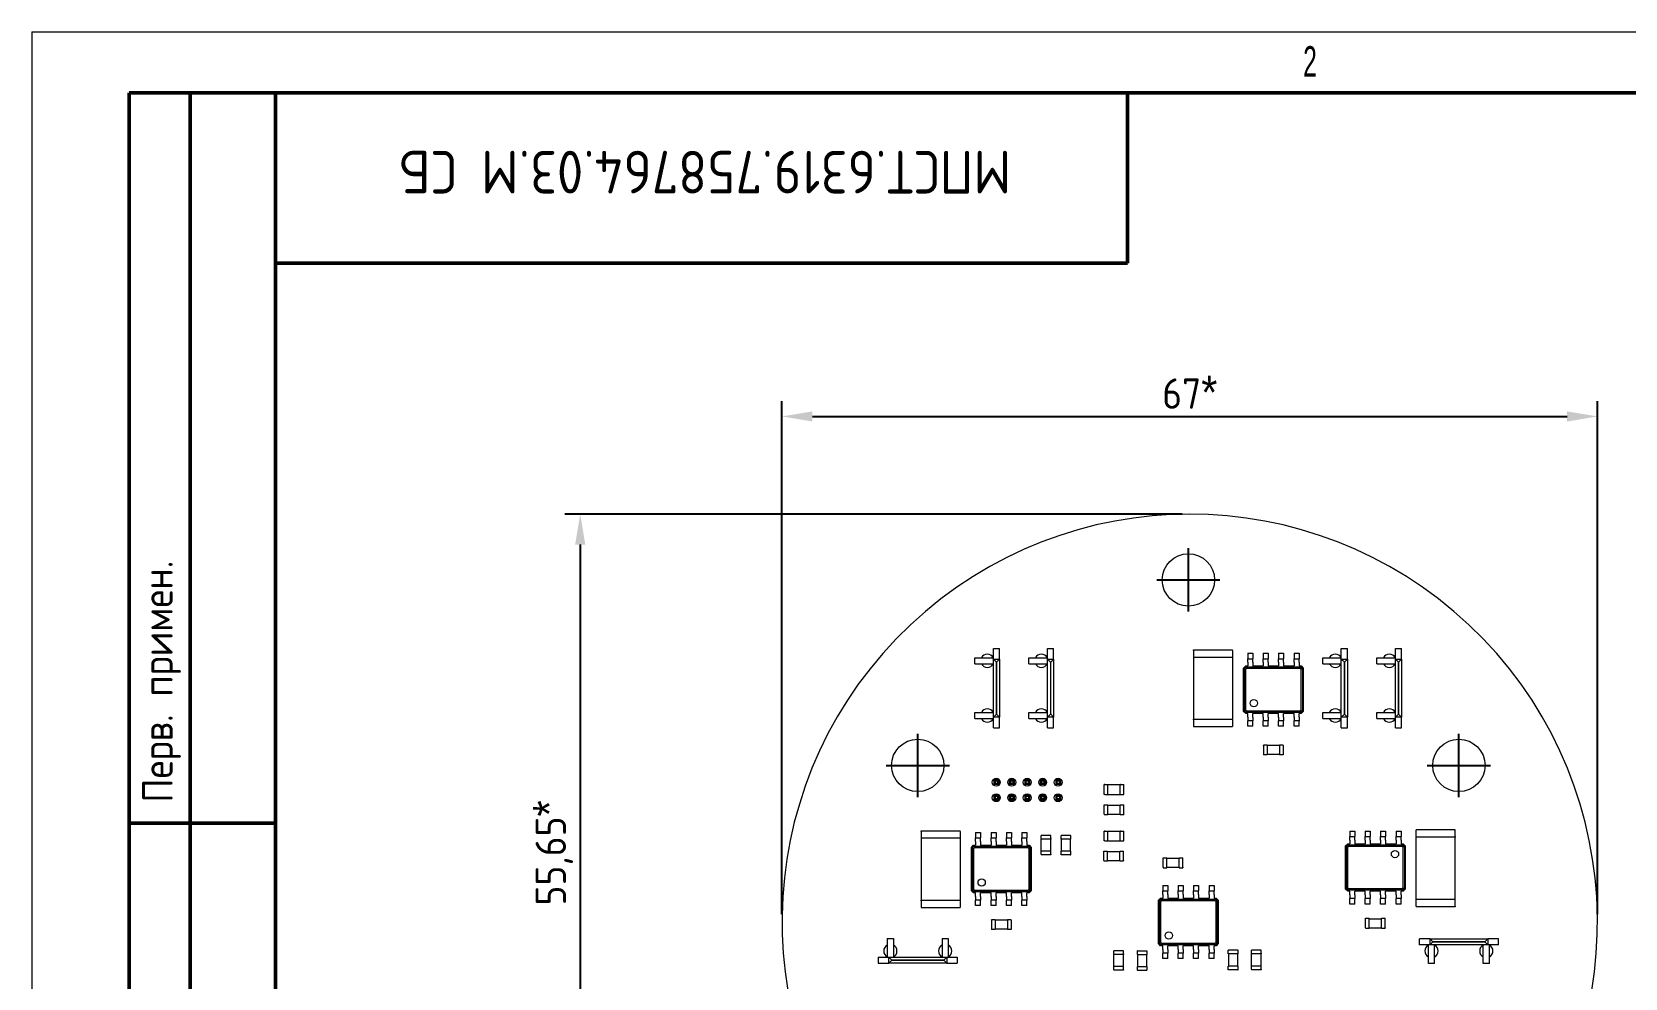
# Model space of a CAD drawing. Header units: millimetres. Extents: x 0 to 420, y 0 to 297.
# Drawn here: x 0 to 130.9, y 219.3 to 297 of the extents above; entities that cross this region are included whole.
import ezdxf

# ---------------------------------------------------------------- set-up
doc = ezdxf.new("R2010")
doc.units = ezdxf.units.MM
doc.header["$PDSIZE"] = -1
doc.layers.add('ОСНОВНОЙ', color=7, linetype='Continuous', lineweight=25)
doc.styles.add('SLDTEXTSTYLE2', font='TXT', dxfattribs={"width": 0.605})
doc.styles.add('СПДС', font='isocpeur.ttf', dxfattribs={"width": 0.9})
doc.dimstyles.new('Аннотативный', dxfattribs={"dimscale": 0, "dimtxt": 2.5, "dimasz": 2.5, "dimexe": 1.25, "dimexo": 0.625, "dimtad": 1, "dimtxsty": 'Standard', "dimcen": 2.5, "dimadec": 0, "dimazin": 0, "dimtfac": 1, "dimtmove": 0, "dimatfit": 3, "dimfxl": 1, "dimarcsym": 0})

# ---------------------------------------------------------------- blocks, each defined once
blk = doc.blocks.new('*D40')
at = {"color": 0, "lineweight": -2, "transparency": 16777216}
for p, q in [((94.48, 257.38), (43.79, 257.38)), ((45.04, 254.88), (45.04, 204.23)), ((94.48, 201.73), (43.79, 201.73))]:
    blk.add_line(p, q, dxfattribs=at)
at = {"color": 0, "transparency": 16777216}
for points in [[(44.62, 254.88), (45.46, 254.88), (45.04, 257.38)], [(44.62, 204.23), (45.46, 204.23), (45.04, 201.73)]]:
    blk.add_solid(points, dxfattribs=at)
at = {"layer": 'Defpoints', "color": 0, "transparency": 16777216}
for p in [(95.1, 257.38), (45.04, 201.73), (95.1, 201.73)]:
    blk.add_point(p, dxfattribs=at)
at = {"color": 0, "transparency": 16777216, "insert": (42.81, 229.55), "char_height": 2.5, "attachment_point": 5, "rotation": 90, "style": 'СПДС'}
blk.add_mtext('55,65{\\fArial|b0|i0|c204|p34;\\H1.08333x;*}', dxfattribs=at)
blk = doc.blocks.new('*D39')
at = {"color": 0, "lineweight": -2, "transparency": 16777216}
for p, q in [((61.61, 224.51), (61.61, 266.66)), ((128.6, 224.51), (128.6, 266.66)), ((64.11, 265.41), (126.1, 265.41))]:
    blk.add_line(p, q, dxfattribs=at)
at = {"color": 0, "transparency": 16777216}
for points in [[(64.11, 265.82), (64.11, 264.99), (61.61, 265.41)], [(126.1, 265.82), (126.1, 264.99), (128.6, 265.41)]]:
    blk.add_solid(points, dxfattribs=at)
at = {"layer": 'Defpoints', "color": 0, "transparency": 16777216}
for p in [(128.6, 265.41), (61.61, 223.88), (128.6, 223.88)]:
    blk.add_point(p, dxfattribs=at)
at = {"color": 0, "transparency": 16777216, "insert": (95.11, 267.39), "char_height": 2.5, "attachment_point": 5, "style": 'СПДС'}
blk.add_mtext('67{\\fArial|b0|i0|c204|p34;\\H1.08333x;*}', dxfattribs=at)
blk = doc.blocks.new('A$C7b8a1dfd')
at = {"color": 0, "linetype": 'Continuous', "lineweight": 0}
for p, q in [((131.83, -49.87), (131.83, -49.37)), ((131.83, -49.37), (133.36, -49.37)), ((133.36, -49.5), (133.36, -48.62)), ((133.36, -48.62), (133.86, -48.62)), ((133.36, -54.25), (133.36, -49.5)), ((133.36, -49.5), (133.86, -49.5)), ((133.6, -49.74), (133.36, -49.5)), ((133.86, -49.5), (133.61, -49.74)), ((133.86, -49.5), (133.86, -48.62)), ((133.86, -49.5), (133.86, -54.25)), ((136.27, -49.87), (136.27, -49.37)), ((136.27, -49.37), (137.8, -49.37)), ((137.8, -49.5), (137.8, -48.62)), ((137.8, -48.62), (138.3, -48.62)), ((137.8, -54.25), (137.8, -49.5)), ((137.8, -49.5), (138.3, -49.5)), ((138.05, -49.74), (137.8, -49.5)), ((138.3, -49.5), (138.06, -49.74)), ((138.3, -49.5), (138.3, -48.62)), ((138.3, -49.5), (138.3, -54.25)), ((149.78, -48.72), (152.98, -48.72)), ((149.78, -48.78), (149.78, -48.72)), ((149.78, -48.78), (149.78, -49.26)), ((149.78, -49.26), (149.78, -49.32)), ((149.78, -49.32), (149.78, -54.42)), ((149.78, -49.32), (152.98, -49.32)), ((152.98, -48.78), (152.98, -48.72)), ((152.98, -48.78), (152.98, -49.26)), ((152.98, -49.26), (152.98, -49.32)), ((152.98, -49.32), (152.98, -54.42)), ((154.24, -49), (154.24, -49.35)), ((154.24, -49), (154.65, -49)), ((154.24, -49.35), (154.24, -49.45)), ((154.24, -49.75), (154.24, -49.45)), ((154.24, -49.45), (154.65, -49.45)), ((154.65, -49), (154.65, -49.35)), ((154.65, -49.35), (154.65, -49.45)), ((154.65, -49.75), (154.65, -49.45)), ((155.51, -49), (155.51, -49.35)), ((155.51, -49), (155.92, -49)), ((155.51, -49.35), (155.51, -49.45)), ((155.51, -49.75), (155.51, -49.45)), ((155.51, -49.45), (155.92, -49.45)), ((155.92, -49), (155.92, -49.35)), ((155.92, -49.35), (155.92, -49.45)), ((155.92, -49.75), (155.92, -49.45)), ((156.78, -49), (156.78, -49.35)), ((156.78, -49), (157.19, -49)), ((156.78, -49.35), (156.78, -49.45)), ((156.78, -49.75), (156.78, -49.45)), ((156.78, -49.45), (157.19, -49.45)), ((157.19, -49), (157.19, -49.35)), ((157.19, -49.35), (157.19, -49.45)), ((157.19, -49.75), (157.19, -49.45)), ((158.05, -49), (158.05, -49.35)), ((158.05, -49), (158.46, -49)), ((158.05, -49.35), (158.05, -49.45)), ((158.05, -49.75), (158.05, -49.45)), ((158.05, -49.45), (158.46, -49.45)), ((158.46, -49), (158.46, -49.35)), ((158.46, -49.35), (158.46, -49.45)), ((158.46, -49.75), (158.46, -49.45)), ((160.4, -49.87), (160.4, -49.37)), ((160.4, -49.37), (161.93, -49.37)), ((161.93, -49.5), (161.93, -48.62)), ((161.93, -48.62), (162.43, -48.62)), ((161.93, -54.25), (161.93, -49.5)), ((161.93, -49.5), (162.43, -49.5)), ((162.18, -49.74), (161.93, -49.5)), ((162.43, -49.5), (162.19, -49.74)), ((162.43, -49.5), (162.43, -48.62)), ((162.43, -49.5), (162.43, -54.25)), ((164.85, -49.87), (164.85, -49.37)), ((164.85, -49.37), (166.38, -49.37)), ((166.38, -49.5), (166.38, -48.62)), ((166.38, -48.62), (166.88, -48.62)), ((166.38, -54.25), (166.38, -49.5)), ((166.38, -49.5), (166.88, -49.5)), ((166.62, -49.74), (166.38, -49.5)), ((166.88, -49.5), (166.63, -49.74)), ((166.88, -49.5), (166.88, -48.62)), ((166.88, -49.5), (166.88, -54.25)), ((131.83, -49.87), (133.36, -49.87)), ((133.6, -49.74), (133.6, -54)), ((133.61, -49.74), (133.6, -49.74)), ((133.61, -54), (133.61, -49.74)), ((136.27, -49.87), (137.8, -49.87)), ((138.05, -49.74), (138.05, -54)), ((138.06, -49.74), (138.05, -49.74)), ((138.06, -54), (138.06, -49.74)), ((153.9, -50.23), (154.08, -50.05)), ((153.9, -53.78), (153.9, -50.23)), ((153.98, -50.26), (154.11, -50.13)), ((153.98, -50.26), (154.09, -50.32)), ((153.98, -53.74), (153.98, -50.26)), ((154.08, -50.05), (154.24, -50.05)), ((154.09, -50.32), (154.17, -50.24)), ((154.09, -53.68), (154.09, -50.32)), ((154.11, -50.13), (154.24, -50.13)), ((154.11, -50.13), (154.17, -50.24)), ((154.17, -50.24), (158.53, -50.24)), ((154.24, -49.75), (154.24, -50.05)), ((154.24, -50.13), (154.65, -50.13)), ((154.65, -49.75), (154.65, -50.05)), ((154.65, -50.05), (155.51, -50.05)), ((154.65, -50.13), (155.51, -50.13)), ((155.51, -49.75), (155.51, -50.05)), ((155.51, -50.13), (155.92, -50.13)), ((155.92, -49.75), (155.92, -50.05)), ((155.92, -50.05), (156.78, -50.05)), ((155.92, -50.13), (156.78, -50.13)), ((156.78, -49.75), (156.78, -50.05)), ((156.78, -50.13), (157.19, -50.13)), ((157.19, -49.75), (157.19, -50.05)), ((157.19, -50.05), (158.05, -50.05)), ((157.19, -50.13), (158.05, -50.13)), ((158.05, -49.75), (158.05, -50.05)), ((158.05, -50.13), (158.46, -50.13)), ((158.46, -49.75), (158.46, -50.05)), ((158.46, -50.05), (158.63, -50.05)), ((158.46, -50.13), (158.59, -50.13)), ((158.59, -50.13), (158.53, -50.24)), ((158.53, -50.24), (158.61, -50.32)), ((158.59, -50.13), (158.73, -50.26)), ((158.73, -50.26), (158.61, -50.32)), ((158.61, -50.32), (158.61, -53.68)), ((158.63, -50.05), (158.8, -50.23)), ((158.73, -50.26), (158.73, -53.74)), ((158.8, -50.23), (158.8, -53.78)), ((160.4, -49.87), (161.93, -49.87)), ((162.18, -49.74), (162.18, -54)), ((162.19, -49.74), (162.18, -49.74)), ((162.19, -54), (162.19, -49.74)), ((164.85, -49.87), (166.38, -49.87)), ((166.62, -49.74), (166.62, -54)), ((166.63, -49.74), (166.62, -49.74)), ((166.63, -54), (166.63, -49.74)), ((131.83, -54.37), (131.83, -53.87)), ((131.83, -53.87), (133.36, -53.87)), ((131.83, -54.37), (133.36, -54.37)), ((133.6, -54), (133.36, -54.25)), ((133.36, -55.12), (133.36, -54.25)), ((133.86, -54.25), (133.36, -54.25)), ((133.6, -54), (133.61, -54)), ((133.86, -54.25), (133.61, -54)), ((133.86, -55.12), (133.86, -54.25)), ((136.27, -54.37), (136.27, -53.87)), ((136.27, -53.87), (137.8, -53.87)), ((136.27, -54.37), (137.8, -54.37)), ((138.05, -54), (137.8, -54.25)), ((137.8, -55.12), (137.8, -54.25)), ((138.3, -54.25), (137.8, -54.25)), ((138.05, -54), (138.06, -54)), ((138.3, -54.25), (138.06, -54)), ((138.3, -55.12), (138.3, -54.25)), ((149.78, -54.48), (149.78, -54.42)), ((149.78, -54.42), (152.98, -54.42)), ((149.78, -54.48), (149.78, -54.96)), ((149.78, -54.96), (149.78, -55.02)), ((152.98, -54.48), (152.98, -54.42)), ((152.98, -54.48), (152.98, -54.96)), ((152.98, -54.96), (152.98, -55.02)), ((154.08, -53.95), (153.9, -53.78)), ((153.98, -53.74), (154.09, -53.68)), ((154.11, -53.88), (153.98, -53.74)), ((154.24, -53.95), (154.08, -53.95)), ((154.17, -53.76), (154.09, -53.68)), ((154.11, -53.88), (154.17, -53.76)), ((154.24, -53.88), (154.11, -53.88)), ((158.53, -53.76), (154.17, -53.76)), ((154.65, -53.88), (154.24, -53.88)), ((154.24, -54.25), (154.24, -53.95)), ((154.24, -54.25), (154.24, -54.55)), ((154.24, -54.65), (154.24, -54.55)), ((154.65, -54.55), (154.24, -54.55)), ((154.24, -55), (154.24, -54.65)), ((155.51, -53.88), (154.65, -53.88)), ((155.51, -53.95), (154.65, -53.95)), ((154.65, -54.25), (154.65, -53.95)), ((154.65, -54.25), (154.65, -54.55)), ((154.65, -54.65), (154.65, -54.55)), ((154.65, -55), (154.65, -54.65)), ((155.92, -53.88), (155.51, -53.88)), ((155.51, -54.25), (155.51, -53.95)), ((155.51, -54.25), (155.51, -54.55)), ((155.51, -54.65), (155.51, -54.55)), ((155.92, -54.55), (155.51, -54.55)), ((155.51, -55), (155.51, -54.65)), ((156.78, -53.88), (155.92, -53.88)), ((156.78, -53.95), (155.92, -53.95)), ((155.92, -54.25), (155.92, -53.95)), ((155.92, -54.25), (155.92, -54.55)), ((155.92, -54.65), (155.92, -54.55)), ((155.92, -55), (155.92, -54.65)), ((157.19, -53.88), (156.78, -53.88)), ((156.78, -54.25), (156.78, -53.95)), ((156.78, -54.25), (156.78, -54.55)), ((156.78, -54.65), (156.78, -54.55)), ((157.19, -54.55), (156.78, -54.55)), ((156.78, -55), (156.78, -54.65)), ((158.05, -53.88), (157.19, -53.88)), ((158.05, -53.95), (157.19, -53.95)), ((157.19, -54.25), (157.19, -53.95)), ((157.19, -54.25), (157.19, -54.55)), ((157.19, -54.65), (157.19, -54.55)), ((157.19, -55), (157.19, -54.65)), ((158.46, -53.88), (158.05, -53.88)), ((158.05, -54.25), (158.05, -53.95)), ((158.05, -54.25), (158.05, -54.55)), ((158.05, -54.65), (158.05, -54.55)), ((158.46, -54.55), (158.05, -54.55)), ((158.05, -55), (158.05, -54.65)), ((158.59, -53.88), (158.46, -53.88)), ((158.63, -53.95), (158.46, -53.95)), ((158.46, -54.25), (158.46, -53.95)), ((158.46, -54.25), (158.46, -54.55)), ((158.46, -54.65), (158.46, -54.55)), ((158.46, -55), (158.46, -54.65)), ((158.61, -53.68), (158.53, -53.76)), ((158.59, -53.88), (158.53, -53.76)), ((158.73, -53.74), (158.59, -53.88)), ((158.73, -53.74), (158.61, -53.68)), ((158.8, -53.78), (158.63, -53.95)), ((160.4, -54.37), (160.4, -53.87)), ((160.4, -53.87), (161.93, -53.87)), ((160.4, -54.37), (161.93, -54.37)), ((162.18, -54), (161.93, -54.25)), ((161.93, -55.12), (161.93, -54.25)), ((162.43, -54.25), (161.93, -54.25)), ((162.18, -54), (162.19, -54)), ((162.43, -54.25), (162.19, -54)), ((162.43, -55.12), (162.43, -54.25)), ((164.85, -54.37), (164.85, -53.87)), ((164.85, -53.87), (166.38, -53.87)), ((164.85, -54.37), (166.38, -54.37)), ((166.62, -54), (166.38, -54.25)), ((166.38, -55.12), (166.38, -54.25)), ((166.88, -54.25), (166.38, -54.25)), ((166.62, -54), (166.63, -54)), ((166.88, -54.25), (166.63, -54)), ((166.88, -55.12), (166.88, -54.25)), ((133.36, -55.12), (133.86, -55.12)), ((137.8, -55.12), (138.3, -55.12)), ((149.78, -55.02), (152.98, -55.02)), ((154.65, -55), (154.24, -55)), ((155.92, -55), (155.51, -55)), ((157.19, -55), (156.78, -55)), ((158.46, -55), (158.05, -55)), ((161.93, -55.12), (162.43, -55.12)), ((166.38, -55.12), (166.88, -55.12)), ((155.85, -56.55), (155.55, -56.55)), ((155.55, -56.58), (155.55, -56.55)), ((155.55, -56.58), (155.55, -57.32)), ((155.55, -57.32), (155.55, -57.35)), ((155.85, -57.35), (155.55, -57.35)), ((155.85, -56.58), (155.85, -56.55)), ((156.85, -56.58), (155.85, -56.58)), ((155.85, -56.58), (155.85, -57.32)), ((156.85, -57.32), (155.85, -57.32)), ((155.85, -57.32), (155.85, -57.35)), ((157.15, -56.55), (156.85, -56.55)), ((156.85, -56.58), (156.85, -56.55)), ((156.85, -56.58), (156.85, -57.32)), ((156.85, -57.32), (156.85, -57.35)), ((157.15, -57.35), (156.85, -57.35)), ((157.15, -56.58), (157.15, -56.55)), ((157.15, -56.58), (157.15, -57.32)), ((157.15, -57.32), (157.15, -57.35)), ((133.39, -59.4), (133.39, -59.8)), ((133.79, -59.4), (133.39, -59.4)), ((133.39, -59.4), (133.49, -59.5)), ((133.39, -59.8), (133.49, -59.7)), ((133.79, -59.8), (133.39, -59.8)), ((133.49, -59.5), (133.49, -59.7)), ((133.69, -59.5), (133.49, -59.5)), ((133.69, -59.7), (133.49, -59.7)), ((133.79, -59.4), (133.69, -59.5)), ((133.69, -59.5), (133.69, -59.7)), ((133.79, -59.8), (133.69, -59.7)), ((133.79, -59.4), (133.79, -59.8)), ((134.66, -59.4), (134.66, -59.8)), ((135.06, -59.4), (134.66, -59.4)), ((134.66, -59.4), (134.76, -59.5)), ((134.66, -59.8), (134.76, -59.7)), ((135.06, -59.8), (134.66, -59.8)), ((134.76, -59.5), (134.76, -59.7)), ((134.96, -59.5), (134.76, -59.5)), ((134.96, -59.7), (134.76, -59.7)), ((135.06, -59.4), (134.96, -59.5)), ((134.96, -59.5), (134.96, -59.7)), ((135.06, -59.8), (134.96, -59.7)), ((135.06, -59.4), (135.06, -59.8)), ((135.93, -59.4), (135.93, -59.8)), ((136.33, -59.4), (135.93, -59.4)), ((135.93, -59.4), (136.03, -59.5)), ((135.93, -59.8), (136.03, -59.7)), ((136.33, -59.8), (135.93, -59.8)), ((136.03, -59.5), (136.03, -59.7)), ((136.23, -59.5), (136.03, -59.5)), ((136.23, -59.7), (136.03, -59.7)), ((136.33, -59.4), (136.23, -59.5)), ((136.23, -59.5), (136.23, -59.7)), ((136.33, -59.8), (136.23, -59.7)), ((136.33, -59.4), (136.33, -59.8)), ((137.2, -59.4), (137.2, -59.8)), ((137.6, -59.4), (137.2, -59.4)), ((137.2, -59.4), (137.3, -59.5)), ((137.2, -59.8), (137.3, -59.7)), ((137.6, -59.8), (137.2, -59.8)), ((137.3, -59.5), (137.3, -59.7)), ((137.5, -59.5), (137.3, -59.5)), ((137.5, -59.7), (137.3, -59.7)), ((137.6, -59.4), (137.5, -59.5)), ((137.5, -59.5), (137.5, -59.7)), ((137.6, -59.8), (137.5, -59.7)), ((137.6, -59.4), (137.6, -59.8)), ((138.47, -59.4), (138.47, -59.8)), ((138.87, -59.4), (138.47, -59.4)), ((138.47, -59.4), (138.57, -59.5)), ((138.47, -59.8), (138.57, -59.7)), ((138.87, -59.8), (138.47, -59.8)), ((138.57, -59.5), (138.57, -59.7)), ((138.77, -59.5), (138.57, -59.5)), ((138.77, -59.7), (138.57, -59.7)), ((138.87, -59.4), (138.77, -59.5)), ((138.77, -59.5), (138.77, -59.7)), ((138.87, -59.8), (138.77, -59.7)), ((138.87, -59.4), (138.87, -59.8)), ((142.46, -60.6), (142.46, -59.8)), ((142.5, -59.8), (142.46, -59.8)), ((142.5, -59.8), (142.71, -59.8)), ((142.71, -59.8), (142.76, -59.8)), ((142.76, -60.6), (142.76, -59.8)), ((142.76, -59.8), (143.76, -59.8)), ((143.8, -59.8), (143.76, -59.8)), ((143.76, -60.6), (143.76, -59.8)), ((143.8, -59.8), (144.01, -59.8)), ((144.01, -59.8), (144.06, -59.8)), ((144.06, -60.6), (144.06, -59.8)), ((133.39, -60.67), (133.39, -61.07)), ((133.79, -60.67), (133.39, -60.67)), ((133.39, -60.67), (133.49, -60.77)), ((133.39, -61.07), (133.49, -60.97)), ((133.79, -61.07), (133.39, -61.07)), ((133.49, -60.77), (133.49, -60.97)), ((133.69, -60.77), (133.49, -60.77)), ((133.69, -60.97), (133.49, -60.97)), ((133.79, -60.67), (133.69, -60.77)), ((133.69, -60.77), (133.69, -60.97)), ((133.79, -61.07), (133.69, -60.97)), ((133.79, -60.67), (133.79, -61.07)), ((134.66, -60.67), (134.66, -61.07)), ((135.06, -60.67), (134.66, -60.67)), ((134.66, -60.67), (134.76, -60.77)), ((134.66, -61.07), (134.76, -60.97)), ((135.06, -61.07), (134.66, -61.07)), ((134.76, -60.77), (134.76, -60.97)), ((134.96, -60.77), (134.76, -60.77)), ((134.96, -60.97), (134.76, -60.97)), ((135.06, -60.67), (134.96, -60.77)), ((134.96, -60.77), (134.96, -60.97)), ((135.06, -61.07), (134.96, -60.97)), ((135.06, -60.67), (135.06, -61.07)), ((135.93, -60.67), (135.93, -61.07)), ((136.33, -60.67), (135.93, -60.67)), ((135.93, -60.67), (136.03, -60.77)), ((135.93, -61.07), (136.03, -60.97)), ((136.33, -61.07), (135.93, -61.07)), ((136.03, -60.77), (136.03, -60.97)), ((136.23, -60.77), (136.03, -60.77)), ((136.23, -60.97), (136.03, -60.97)), ((136.33, -60.67), (136.23, -60.77)), ((136.23, -60.77), (136.23, -60.97)), ((136.33, -61.07), (136.23, -60.97)), ((136.33, -60.67), (136.33, -61.07)), ((137.2, -60.67), (137.2, -61.07)), ((137.6, -60.67), (137.2, -60.67)), ((137.2, -60.67), (137.3, -60.77)), ((137.2, -61.07), (137.3, -60.97)), ((137.6, -61.07), (137.2, -61.07)), ((137.3, -60.77), (137.3, -60.97)), ((137.5, -60.77), (137.3, -60.77)), ((137.5, -60.97), (137.3, -60.97)), ((137.6, -60.67), (137.5, -60.77)), ((137.5, -60.77), (137.5, -60.97)), ((137.6, -61.07), (137.5, -60.97)), ((137.6, -60.67), (137.6, -61.07)), ((138.47, -60.67), (138.47, -61.07)), ((138.87, -60.67), (138.47, -60.67)), ((138.47, -60.67), (138.57, -60.77)), ((138.47, -61.07), (138.57, -60.97)), ((138.87, -61.07), (138.47, -61.07)), ((138.57, -60.77), (138.57, -60.97)), ((138.77, -60.77), (138.57, -60.77)), ((138.77, -60.97), (138.57, -60.97)), ((138.87, -60.67), (138.77, -60.77)), ((138.77, -60.77), (138.77, -60.97)), ((138.87, -61.07), (138.77, -60.97)), ((138.87, -60.67), (138.87, -61.07)), ((142.5, -60.6), (142.46, -60.6)), ((142.46, -61.48), (142.46, -61.45)), ((142.46, -61.45), (142.76, -61.45)), ((142.46, -62.22), (142.46, -61.48)), ((142.5, -60.6), (142.71, -60.6)), ((142.71, -60.6), (142.76, -60.6)), ((142.76, -60.6), (143.76, -60.6)), ((142.76, -61.48), (142.76, -61.45)), ((142.76, -62.22), (142.76, -61.48)), ((142.76, -61.48), (143.76, -61.48)), ((143.8, -60.6), (143.76, -60.6)), ((143.76, -61.48), (143.76, -61.45)), ((143.76, -61.45), (144.06, -61.45)), ((143.76, -62.22), (143.76, -61.48)), ((143.8, -60.6), (144.01, -60.6)), ((144.01, -60.6), (144.06, -60.6)), ((144.06, -61.48), (144.06, -61.45)), ((144.06, -62.22), (144.06, -61.48)), ((142.46, -62.22), (142.46, -62.25)), ((142.46, -62.25), (142.76, -62.25)), ((142.76, -62.22), (142.76, -62.25)), ((142.76, -62.22), (143.76, -62.22)), ((143.76, -62.22), (143.76, -62.25)), ((143.76, -62.25), (144.06, -62.25)), ((144.06, -62.22), (144.06, -62.25)), ((127.43, -63.58), (130.63, -63.58)), ((127.43, -63.64), (127.43, -63.58)), ((127.43, -63.64), (127.43, -64.12)), ((127.43, -64.12), (127.43, -64.18)), ((130.63, -63.64), (130.63, -63.58)), ((130.63, -63.64), (130.63, -64.12)), ((130.63, -64.12), (130.63, -64.18)), ((131.89, -63.73), (131.89, -64.08)), ((131.89, -63.73), (132.3, -63.73)), ((131.89, -64.08), (131.89, -64.18)), ((132.3, -63.73), (132.3, -64.08)), ((132.3, -64.08), (132.3, -64.18)), ((133.16, -63.73), (133.16, -64.08)), ((133.16, -63.73), (133.57, -63.73)), ((133.16, -64.08), (133.16, -64.18)), ((133.57, -63.73), (133.57, -64.08)), ((133.57, -64.08), (133.57, -64.18)), ((134.43, -63.73), (134.43, -64.08)), ((134.43, -63.73), (134.84, -63.73)), ((134.43, -64.08), (134.43, -64.18)), ((134.84, -63.73), (134.84, -64.08)), ((134.84, -64.08), (134.84, -64.18)), ((135.7, -63.73), (135.7, -64.08)), ((135.7, -63.73), (136.11, -63.73)), ((135.7, -64.08), (135.7, -64.18)), ((136.11, -63.73), (136.11, -64.08)), ((136.11, -64.08), (136.11, -64.18)), ((137.27, -64.02), (137.27, -63.97)), ((138.07, -63.97), (137.27, -63.97)), ((137.27, -64.22), (137.27, -64.02)), ((138.07, -64.02), (138.07, -63.97)), ((138.07, -64.22), (138.07, -64.02)), ((138.95, -63.97), (138.92, -63.97)), ((138.92, -64.27), (138.92, -63.97)), ((139.69, -63.97), (138.95, -63.97)), ((139.69, -63.97), (139.72, -63.97)), ((139.72, -64.27), (139.72, -63.97)), ((142.46, -64.41), (142.46, -63.61)), ((142.5, -63.61), (142.46, -63.61)), ((142.5, -63.61), (142.71, -63.61)), ((142.71, -63.61), (142.76, -63.61)), ((142.76, -64.41), (142.76, -63.61)), ((142.76, -63.61), (143.76, -63.61)), ((143.8, -63.61), (143.76, -63.61)), ((143.76, -64.41), (143.76, -63.61)), ((143.8, -63.61), (144.01, -63.61)), ((144.01, -63.61), (144.06, -63.61)), ((144.06, -64.41), (144.06, -63.61)), ((162.62, -63.61), (162.62, -63.96)), ((162.62, -63.61), (163.03, -63.61)), ((162.62, -63.96), (162.62, -64.06)), ((162.62, -64.36), (162.62, -64.06)), ((162.62, -64.06), (163.03, -64.06)), ((163.03, -63.61), (163.03, -63.96)), ((163.03, -63.96), (163.03, -64.06)), ((163.03, -64.36), (163.03, -64.06)), ((163.89, -63.61), (163.89, -63.96)), ((163.89, -63.61), (164.3, -63.61)), ((163.89, -63.96), (163.89, -64.06)), ((163.89, -64.36), (163.89, -64.06)), ((163.89, -64.06), (164.3, -64.06)), ((164.3, -63.61), (164.3, -63.96)), ((164.3, -63.96), (164.3, -64.06)), ((164.3, -64.36), (164.3, -64.06)), ((165.16, -63.61), (165.16, -63.96)), ((165.16, -63.61), (165.57, -63.61)), ((165.16, -63.96), (165.16, -64.06)), ((165.16, -64.36), (165.16, -64.06)), ((165.16, -64.06), (165.57, -64.06)), ((165.57, -63.61), (165.57, -63.96)), ((165.57, -63.96), (165.57, -64.06)), ((165.57, -64.36), (165.57, -64.06)), ((166.43, -63.61), (166.43, -63.96)), ((166.43, -63.61), (166.84, -63.61)), ((166.43, -63.96), (166.43, -64.06)), ((166.43, -64.36), (166.43, -64.06)), ((166.43, -64.06), (166.84, -64.06)), ((166.84, -63.61), (166.84, -63.96)), ((166.84, -63.96), (166.84, -64.06)), ((166.84, -64.36), (166.84, -64.06)), ((168.07, -63.59), (168.07, -63.52)), ((171.27, -63.52), (168.07, -63.52)), ((168.07, -64.06), (168.07, -63.59)), ((168.07, -64.06), (168.07, -64.12)), ((168.07, -69.22), (168.07, -64.12)), ((171.27, -64.12), (168.07, -64.12)), ((171.27, -63.59), (171.27, -63.52)), ((171.27, -64.06), (171.27, -63.59)), ((171.27, -64.06), (171.27, -64.12)), ((171.27, -69.22), (171.27, -64.12)), ((127.43, -64.18), (127.43, -69.28)), ((127.43, -64.18), (130.63, -64.18)), ((130.63, -64.18), (130.63, -69.28)), ((131.55, -64.96), (131.73, -64.78)), ((131.55, -68.51), (131.55, -64.96)), ((131.63, -64.99), (131.76, -64.86)), ((131.63, -64.99), (131.74, -65.05)), ((131.63, -68.47), (131.63, -64.99)), ((131.73, -64.78), (131.89, -64.78)), ((131.74, -65.05), (131.82, -64.97)), ((131.74, -68.41), (131.74, -65.05)), ((131.76, -64.86), (131.89, -64.86)), ((131.76, -64.86), (131.82, -64.97)), ((131.82, -64.97), (136.18, -64.97)), ((131.89, -64.48), (131.89, -64.18)), ((131.89, -64.18), (132.3, -64.18)), ((131.89, -64.48), (131.89, -64.78)), ((131.89, -64.86), (132.3, -64.86)), ((132.3, -64.48), (132.3, -64.18)), ((132.3, -64.48), (132.3, -64.78)), ((132.3, -64.78), (133.16, -64.78)), ((132.3, -64.86), (133.16, -64.86)), ((133.16, -64.48), (133.16, -64.18)), ((133.16, -64.18), (133.57, -64.18)), ((133.16, -64.48), (133.16, -64.78)), ((133.16, -64.86), (133.57, -64.86)), ((133.57, -64.48), (133.57, -64.18)), ((133.57, -64.48), (133.57, -64.78)), ((133.57, -64.78), (134.43, -64.78)), ((133.57, -64.86), (134.43, -64.86)), ((134.43, -64.48), (134.43, -64.18)), ((134.43, -64.18), (134.84, -64.18)), ((134.43, -64.48), (134.43, -64.78)), ((134.43, -64.86), (134.84, -64.86)), ((134.84, -64.48), (134.84, -64.18)), ((134.84, -64.48), (134.84, -64.78)), ((134.84, -64.78), (135.7, -64.78)), ((134.84, -64.86), (135.7, -64.86)), ((135.7, -64.48), (135.7, -64.18)), ((135.7, -64.18), (136.11, -64.18)), ((135.7, -64.48), (135.7, -64.78)), ((135.7, -64.86), (136.11, -64.86)), ((136.11, -64.48), (136.11, -64.18)), ((136.11, -64.48), (136.11, -64.78)), ((136.11, -64.78), (136.28, -64.78)), ((136.11, -64.86), (136.24, -64.86)), ((136.24, -64.86), (136.18, -64.97)), ((136.18, -64.97), (136.26, -65.05)), ((136.24, -64.86), (136.38, -64.99)), ((136.38, -64.99), (136.26, -65.05)), ((136.26, -65.05), (136.26, -68.41)), ((136.28, -64.78), (136.45, -64.96)), ((136.38, -64.99), (136.38, -68.47)), ((136.45, -64.96), (136.45, -68.51)), ((137.27, -64.22), (137.27, -64.27)), ((137.27, -65.27), (137.27, -64.27)), ((138.07, -64.27), (137.27, -64.27)), ((137.27, -65.31), (137.27, -65.27)), ((138.07, -65.27), (137.27, -65.27)), ((137.27, -65.52), (137.27, -65.31)), ((138.07, -64.22), (138.07, -64.27)), ((138.07, -65.27), (138.07, -64.27)), ((138.07, -65.31), (138.07, -65.27)), ((138.07, -65.52), (138.07, -65.31)), ((138.95, -64.27), (138.92, -64.27)), ((138.95, -65.27), (138.92, -65.27)), ((138.92, -65.57), (138.92, -65.27)), ((138.95, -65.27), (138.95, -64.27)), ((139.69, -64.27), (138.95, -64.27)), ((139.69, -65.27), (138.95, -65.27)), ((139.69, -65.27), (139.69, -64.27)), ((139.69, -64.27), (139.72, -64.27)), ((139.69, -65.27), (139.72, -65.27)), ((139.72, -65.57), (139.72, -65.27)), ((142.43, -65.29), (142.43, -65.26)), ((142.43, -65.26), (142.73, -65.26)), ((142.43, -66.03), (142.43, -65.29)), ((142.5, -64.41), (142.46, -64.41)), ((142.5, -64.41), (142.71, -64.41)), ((142.71, -64.41), (142.76, -64.41)), ((142.73, -65.29), (142.73, -65.26)), ((142.73, -66.03), (142.73, -65.29)), ((142.73, -65.29), (143.73, -65.29)), ((142.76, -64.41), (143.76, -64.41)), ((143.73, -65.29), (143.73, -65.26)), ((143.73, -65.26), (144.03, -65.26)), ((143.73, -66.03), (143.73, -65.29)), ((143.8, -64.41), (143.76, -64.41)), ((143.8, -64.41), (144.01, -64.41)), ((144.01, -64.41), (144.06, -64.41)), ((144.03, -65.29), (144.03, -65.26)), ((144.03, -66.03), (144.03, -65.29)), ((162.28, -64.83), (162.46, -64.66)), ((162.28, -68.38), (162.28, -64.83)), ((162.36, -64.87), (162.5, -64.73)), ((162.36, -64.87), (162.47, -64.93)), ((162.36, -68.34), (162.36, -64.87)), ((162.46, -64.66), (162.62, -64.66)), ((162.47, -64.93), (162.55, -64.85)), ((162.47, -68.29), (162.47, -64.93)), ((162.5, -64.73), (162.62, -64.73)), ((162.5, -64.73), (162.55, -64.85)), ((162.55, -64.85), (166.91, -64.85)), ((162.62, -64.36), (162.62, -64.66)), ((162.62, -64.73), (163.03, -64.73)), ((163.03, -64.36), (163.03, -64.66)), ((163.03, -64.66), (163.89, -64.66)), ((163.03, -64.73), (163.89, -64.73)), ((163.89, -64.36), (163.89, -64.66)), ((163.89, -64.73), (164.3, -64.73)), ((164.3, -64.36), (164.3, -64.66)), ((164.3, -64.66), (165.16, -64.66)), ((164.3, -64.73), (165.16, -64.73)), ((165.16, -64.36), (165.16, -64.66)), ((165.16, -64.73), (165.57, -64.73)), ((165.57, -64.36), (165.57, -64.66)), ((165.57, -64.66), (166.43, -64.66)), ((165.57, -64.73), (166.43, -64.73)), ((166.43, -64.36), (166.43, -64.66)), ((166.43, -64.73), (166.84, -64.73)), ((166.84, -64.36), (166.84, -64.66)), ((166.84, -64.66), (167.01, -64.66)), ((166.84, -64.73), (166.97, -64.73)), ((166.97, -64.73), (166.91, -64.85)), ((166.91, -64.85), (166.99, -64.93)), ((166.97, -64.73), (167.11, -64.87)), ((167.11, -64.87), (166.99, -64.93)), ((166.99, -64.93), (166.99, -68.29)), ((167.01, -64.66), (167.18, -64.83)), ((167.11, -64.87), (167.11, -68.34)), ((167.18, -64.83), (167.18, -68.38)), ((137.27, -65.52), (137.27, -65.57)), ((138.07, -65.57), (137.27, -65.57)), ((138.07, -65.52), (138.07, -65.57)), ((138.95, -65.57), (138.92, -65.57)), ((139.69, -65.57), (138.95, -65.57)), ((139.69, -65.57), (139.72, -65.57)), ((142.43, -66.03), (142.43, -66.06)), ((142.43, -66.06), (142.73, -66.06)), ((142.73, -66.03), (142.73, -66.06)), ((142.73, -66.03), (143.73, -66.03)), ((143.73, -66.03), (143.73, -66.06)), ((143.73, -66.06), (144.03, -66.06)), ((144.03, -66.03), (144.03, -66.06)), ((147.3, -65.85), (147.3, -65.82)), ((147.3, -65.82), (147.6, -65.82)), ((147.3, -66.59), (147.3, -65.85)), ((147.3, -66.59), (147.3, -66.62)), ((147.3, -66.62), (147.6, -66.62)), ((147.6, -65.85), (147.6, -65.82)), ((147.6, -66.59), (147.6, -65.85)), ((147.6, -65.85), (148.6, -65.85)), ((147.6, -66.59), (147.6, -66.62)), ((147.6, -66.59), (148.6, -66.59)), ((148.6, -65.85), (148.6, -65.82)), ((148.6, -65.82), (148.9, -65.82)), ((148.6, -66.59), (148.6, -65.85)), ((148.6, -66.59), (148.6, -66.62)), ((148.6, -66.62), (148.9, -66.62)), ((148.9, -65.85), (148.9, -65.82)), ((148.9, -66.59), (148.9, -65.85)), ((148.9, -66.59), (148.9, -66.62)), ((127.43, -69.34), (127.43, -69.28)), ((127.43, -69.28), (130.63, -69.28)), ((127.43, -69.34), (127.43, -69.82)), ((130.63, -69.34), (130.63, -69.28)), ((130.63, -69.34), (130.63, -69.82)), ((131.73, -68.68), (131.55, -68.51)), ((131.63, -68.47), (131.74, -68.41)), ((131.76, -68.61), (131.63, -68.47)), ((131.89, -68.68), (131.73, -68.68)), ((131.82, -68.49), (131.74, -68.41)), ((131.76, -68.61), (131.82, -68.49)), ((131.89, -68.61), (131.76, -68.61)), ((136.18, -68.49), (131.82, -68.49)), ((132.3, -68.61), (131.89, -68.61)), ((131.89, -68.98), (131.89, -68.68)), ((131.89, -68.98), (131.89, -69.28)), ((131.89, -69.38), (131.89, -69.28)), ((132.3, -69.28), (131.89, -69.28)), ((133.16, -68.61), (132.3, -68.61)), ((133.16, -68.68), (132.3, -68.68)), ((132.3, -68.98), (132.3, -68.68)), ((132.3, -68.98), (132.3, -69.28)), ((132.3, -69.38), (132.3, -69.28)), ((133.57, -68.61), (133.16, -68.61)), ((133.16, -68.98), (133.16, -68.68)), ((133.16, -68.98), (133.16, -69.28)), ((133.16, -69.38), (133.16, -69.28)), ((133.57, -69.28), (133.16, -69.28)), ((134.43, -68.61), (133.57, -68.61)), ((134.43, -68.68), (133.57, -68.68)), ((133.57, -68.98), (133.57, -68.68)), ((133.57, -68.98), (133.57, -69.28)), ((133.57, -69.38), (133.57, -69.28)), ((134.84, -68.61), (134.43, -68.61)), ((134.43, -68.98), (134.43, -68.68)), ((134.43, -68.98), (134.43, -69.28)), ((134.43, -69.38), (134.43, -69.28)), ((134.84, -69.28), (134.43, -69.28)), ((135.7, -68.61), (134.84, -68.61)), ((135.7, -68.68), (134.84, -68.68)), ((134.84, -68.98), (134.84, -68.68)), ((134.84, -68.98), (134.84, -69.28)), ((134.84, -69.38), (134.84, -69.28)), ((136.11, -68.61), (135.7, -68.61)), ((135.7, -68.98), (135.7, -68.68)), ((135.7, -68.98), (135.7, -69.28)), ((135.7, -69.38), (135.7, -69.28)), ((136.11, -69.28), (135.7, -69.28)), ((136.24, -68.61), (136.11, -68.61)), ((136.28, -68.68), (136.11, -68.68)), ((136.11, -68.98), (136.11, -68.68)), ((136.11, -68.98), (136.11, -69.28)), ((136.11, -69.38), (136.11, -69.28)), ((136.26, -68.41), (136.18, -68.49)), ((136.24, -68.61), (136.18, -68.49)), ((136.38, -68.47), (136.24, -68.61)), ((136.38, -68.47), (136.26, -68.41)), ((136.45, -68.51), (136.28, -68.68)), ((146.92, -69.3), (147.09, -69.13)), ((146.92, -72.85), (146.92, -69.3)), ((146.99, -69.34), (147.13, -69.2)), ((146.99, -69.34), (147.11, -69.4)), ((146.99, -72.81), (146.99, -69.34)), ((147.09, -69.13), (147.26, -69.13)), ((147.11, -69.4), (147.19, -69.32)), ((147.13, -69.2), (147.26, -69.2)), ((147.13, -69.2), (147.19, -69.32)), ((147.19, -69.32), (151.55, -69.32)), ((147.26, -68.08), (147.26, -68.43)), ((147.26, -68.08), (147.67, -68.08)), ((147.26, -68.43), (147.26, -68.53)), ((147.26, -68.83), (147.26, -68.53)), ((147.26, -68.53), (147.67, -68.53)), ((147.26, -68.83), (147.26, -69.13)), ((147.26, -69.2), (147.67, -69.2)), ((147.67, -68.08), (147.67, -68.43)), ((147.67, -68.43), (147.67, -68.53)), ((147.67, -68.83), (147.67, -68.53)), ((147.67, -68.83), (147.67, -69.13)), ((147.67, -69.13), (148.53, -69.13)), ((147.67, -69.2), (148.53, -69.2)), ((148.53, -68.08), (148.53, -68.43)), ((148.53, -68.08), (148.94, -68.08)), ((148.53, -68.43), (148.53, -68.53)), ((148.53, -68.83), (148.53, -68.53)), ((148.53, -68.53), (148.94, -68.53)), ((148.53, -68.83), (148.53, -69.13)), ((148.53, -69.2), (148.94, -69.2)), ((148.94, -68.08), (148.94, -68.43)), ((148.94, -68.43), (148.94, -68.53)), ((148.94, -68.83), (148.94, -68.53)), ((148.94, -68.83), (148.94, -69.13)), ((148.94, -69.13), (149.8, -69.13)), ((148.94, -69.2), (149.8, -69.2)), ((149.8, -68.08), (149.8, -68.43)), ((149.8, -68.08), (150.21, -68.08)), ((149.8, -68.43), (149.8, -68.53)), ((149.8, -68.83), (149.8, -68.53)), ((149.8, -68.53), (150.21, -68.53)), ((149.8, -68.83), (149.8, -69.13)), ((149.8, -69.2), (150.21, -69.2)), ((150.21, -68.08), (150.21, -68.43)), ((150.21, -68.43), (150.21, -68.53)), ((150.21, -68.83), (150.21, -68.53)), ((150.21, -68.83), (150.21, -69.13)), ((150.21, -69.13), (151.07, -69.13)), ((150.21, -69.2), (151.07, -69.2)), ((151.07, -68.08), (151.07, -68.43)), ((151.07, -68.08), (151.48, -68.08)), ((151.07, -68.43), (151.07, -68.53)), ((151.07, -68.83), (151.07, -68.53)), ((151.07, -68.53), (151.48, -68.53)), ((151.07, -68.83), (151.07, -69.13)), ((151.07, -69.2), (151.48, -69.2)), ((151.48, -68.08), (151.48, -68.43)), ((151.48, -68.43), (151.48, -68.53)), ((151.48, -68.83), (151.48, -68.53)), ((151.48, -68.83), (151.48, -69.13)), ((151.48, -69.13), (151.64, -69.13)), ((151.48, -69.2), (151.6, -69.2)), ((151.6, -69.2), (151.55, -69.32)), ((151.55, -69.32), (151.63, -69.4)), ((151.6, -69.2), (151.74, -69.34)), ((151.74, -69.34), (151.63, -69.4)), ((151.64, -69.13), (151.82, -69.3)), ((151.74, -69.34), (151.74, -72.81)), ((151.82, -69.3), (151.82, -72.85)), ((162.46, -68.56), (162.28, -68.38)), ((162.36, -68.34), (162.47, -68.29)), ((162.5, -68.48), (162.36, -68.34)), ((162.62, -68.56), (162.46, -68.56)), ((162.55, -68.37), (162.47, -68.29)), ((162.5, -68.48), (162.55, -68.37)), ((162.62, -68.48), (162.5, -68.48)), ((166.91, -68.37), (162.55, -68.37)), ((163.03, -68.48), (162.62, -68.48)), ((162.62, -68.86), (162.62, -68.56)), ((162.62, -68.86), (162.62, -69.16)), ((162.62, -69.26), (162.62, -69.16)), ((163.03, -69.16), (162.62, -69.16)), ((162.62, -69.61), (162.62, -69.26)), ((163.89, -68.48), (163.03, -68.48)), ((163.89, -68.56), (163.03, -68.56)), ((163.03, -68.86), (163.03, -68.56)), ((163.03, -68.86), (163.03, -69.16)), ((163.03, -69.26), (163.03, -69.16)), ((163.03, -69.61), (163.03, -69.26)), ((164.3, -68.48), (163.89, -68.48)), ((163.89, -68.86), (163.89, -68.56)), ((163.89, -68.86), (163.89, -69.16)), ((163.89, -69.26), (163.89, -69.16)), ((164.3, -69.16), (163.89, -69.16)), ((163.89, -69.61), (163.89, -69.26)), ((165.16, -68.48), (164.3, -68.48)), ((165.16, -68.56), (164.3, -68.56)), ((164.3, -68.86), (164.3, -68.56)), ((164.3, -68.86), (164.3, -69.16)), ((164.3, -69.26), (164.3, -69.16)), ((164.3, -69.61), (164.3, -69.26)), ((165.57, -68.48), (165.16, -68.48)), ((165.16, -68.86), (165.16, -68.56)), ((165.16, -68.86), (165.16, -69.16)), ((165.16, -69.26), (165.16, -69.16)), ((165.57, -69.16), (165.16, -69.16)), ((165.16, -69.61), (165.16, -69.26)), ((166.43, -68.48), (165.57, -68.48)), ((166.43, -68.56), (165.57, -68.56)), ((165.57, -68.86), (165.57, -68.56)), ((165.57, -68.86), (165.57, -69.16)), ((165.57, -69.26), (165.57, -69.16)), ((165.57, -69.61), (165.57, -69.26)), ((166.84, -68.48), (166.43, -68.48)), ((166.43, -68.86), (166.43, -68.56)), ((166.43, -68.86), (166.43, -69.16)), ((166.43, -69.26), (166.43, -69.16)), ((166.84, -69.16), (166.43, -69.16)), ((166.43, -69.61), (166.43, -69.26)), ((166.97, -68.48), (166.84, -68.48)), ((166.84, -68.86), (166.84, -68.56)), ((167.01, -68.56), (166.84, -68.56)), ((166.84, -68.86), (166.84, -69.16)), ((166.84, -69.26), (166.84, -69.16)), ((166.84, -69.61), (166.84, -69.26)), ((166.99, -68.29), (166.91, -68.37)), ((166.97, -68.48), (166.91, -68.37)), ((167.11, -68.34), (166.97, -68.48)), ((167.11, -68.34), (166.99, -68.29)), ((167.18, -68.38), (167.01, -68.56)), ((168.07, -69.28), (168.07, -69.22)), ((171.27, -69.22), (168.07, -69.22)), ((168.07, -69.77), (168.07, -69.28)), ((171.27, -69.28), (171.27, -69.22)), ((171.27, -69.77), (171.27, -69.28)), ((127.43, -69.82), (127.43, -69.88)), ((127.43, -69.88), (130.63, -69.88)), ((130.63, -69.82), (130.63, -69.88)), ((131.89, -69.73), (131.89, -69.38)), ((132.3, -69.73), (131.89, -69.73)), ((132.3, -69.73), (132.3, -69.38)), ((133.16, -69.73), (133.16, -69.38)), ((133.57, -69.73), (133.16, -69.73)), ((133.57, -69.73), (133.57, -69.38)), ((134.43, -69.73), (134.43, -69.38)), ((134.84, -69.73), (134.43, -69.73)), ((134.84, -69.73), (134.84, -69.38)), ((135.7, -69.73), (135.7, -69.38)), ((136.11, -69.73), (135.7, -69.73)), ((136.11, -69.73), (136.11, -69.38)), ((147.11, -72.76), (147.11, -69.4)), ((151.63, -69.4), (151.63, -72.76)), ((163.03, -69.61), (162.62, -69.61)), ((164.3, -69.61), (163.89, -69.61)), ((165.57, -69.61), (165.16, -69.61)), ((166.84, -69.61), (166.43, -69.61)), ((168.07, -69.77), (168.07, -69.83)), ((171.27, -69.83), (168.07, -69.83)), ((171.27, -69.77), (171.27, -69.83)), ((133.5, -70.9), (133.2, -70.9)), ((133.2, -70.93), (133.2, -70.9)), ((133.2, -70.93), (133.2, -71.67)), ((133.2, -71.67), (133.2, -71.7)), ((133.5, -71.7), (133.2, -71.7)), ((133.5, -70.93), (133.5, -70.9)), ((134.5, -70.93), (133.5, -70.93)), ((133.5, -70.93), (133.5, -71.67)), ((134.5, -71.67), (133.5, -71.67)), ((133.5, -71.67), (133.5, -71.7)), ((134.8, -70.9), (134.5, -70.9)), ((134.5, -70.93), (134.5, -70.9)), ((134.5, -70.93), (134.5, -71.67)), ((134.5, -71.67), (134.5, -71.7)), ((134.8, -71.7), (134.5, -71.7)), ((134.8, -70.93), (134.8, -70.9)), ((134.8, -70.93), (134.8, -71.67)), ((134.8, -71.67), (134.8, -71.7)), ((163.93, -70.81), (163.93, -70.78)), ((163.93, -70.78), (164.23, -70.78)), ((163.93, -71.55), (163.93, -70.81)), ((163.93, -71.55), (163.93, -71.58)), ((163.93, -71.58), (164.23, -71.58)), ((164.23, -70.81), (164.23, -70.78)), ((164.23, -71.55), (164.23, -70.81)), ((164.23, -70.81), (165.23, -70.81)), ((164.23, -71.55), (164.23, -71.58)), ((164.23, -71.55), (165.23, -71.55)), ((165.23, -70.81), (165.23, -70.78)), ((165.23, -70.78), (165.53, -70.78)), ((165.23, -71.55), (165.23, -70.81)), ((165.23, -71.55), (165.23, -71.58)), ((165.23, -71.58), (165.53, -71.58)), ((165.53, -70.81), (165.53, -70.78)), ((165.53, -71.55), (165.53, -70.81)), ((165.53, -71.55), (165.53, -71.58)), ((124.64, -72.43), (124.64, -73.96)), ((124.64, -72.43), (125.14, -72.43)), ((125.14, -72.43), (125.14, -73.96)), ((129.14, -72.43), (129.64, -72.43)), ((129.14, -72.43), (129.14, -73.96)), ((129.64, -72.43), (129.64, -73.96)), ((147.09, -73.03), (146.92, -72.85)), ((146.99, -72.81), (147.11, -72.76)), ((147.13, -72.95), (146.99, -72.81)), ((147.26, -73.03), (147.09, -73.03)), ((147.19, -72.84), (147.11, -72.76)), ((147.13, -72.95), (147.19, -72.84)), ((147.26, -72.95), (147.13, -72.95)), ((151.55, -72.84), (147.19, -72.84)), ((147.67, -72.95), (147.26, -72.95)), ((147.26, -73.33), (147.26, -73.03)), ((148.53, -72.95), (147.67, -72.95)), ((148.53, -73.03), (147.67, -73.03)), ((147.67, -73.33), (147.67, -73.03)), ((148.94, -72.95), (148.53, -72.95)), ((148.53, -73.33), (148.53, -73.03)), ((149.8, -72.95), (148.94, -72.95)), ((149.8, -73.03), (148.94, -73.03)), ((148.94, -73.33), (148.94, -73.03)), ((150.21, -72.95), (149.8, -72.95)), ((149.8, -73.33), (149.8, -73.03)), ((151.07, -72.95), (150.21, -72.95)), ((151.07, -73.03), (150.21, -73.03)), ((150.21, -73.33), (150.21, -73.03)), ((151.48, -72.95), (151.07, -72.95)), ((151.07, -73.33), (151.07, -73.03)), ((151.6, -72.95), (151.48, -72.95)), ((151.64, -73.03), (151.48, -73.03)), ((151.48, -73.33), (151.48, -73.03)), ((151.63, -72.76), (151.55, -72.84)), ((151.6, -72.95), (151.55, -72.84)), ((151.74, -72.81), (151.6, -72.95)), ((151.74, -72.81), (151.63, -72.76)), ((151.82, -72.85), (151.64, -73.03)), ((169.22, -72.46), (168.34, -72.46)), ((168.34, -72.96), (168.34, -72.46)), ((169.22, -72.96), (168.34, -72.96)), ((169.09, -74.49), (169.09, -72.96)), ((169.22, -72.46), (173.97, -72.46)), ((169.22, -72.96), (169.22, -72.46)), ((169.22, -72.46), (169.46, -72.71)), ((169.46, -72.72), (169.22, -72.96)), ((173.97, -72.96), (169.22, -72.96)), ((173.72, -72.71), (169.46, -72.71)), ((169.46, -72.71), (169.46, -72.72)), ((169.46, -72.72), (173.72, -72.72)), ((169.59, -74.49), (169.59, -72.96)), ((173.59, -74.49), (173.59, -72.96)), ((173.97, -72.46), (173.72, -72.71)), ((173.72, -72.72), (173.72, -72.71)), ((173.72, -72.72), (173.97, -72.96)), ((174.84, -72.46), (173.97, -72.46)), ((173.97, -72.46), (173.97, -72.96)), ((174.84, -72.96), (173.97, -72.96)), ((174.09, -74.49), (174.09, -72.96)), ((174.84, -72.96), (174.84, -72.46)), ((123.89, -73.96), (124.77, -73.96)), ((123.89, -73.96), (123.89, -74.46)), ((123.89, -74.46), (124.77, -74.46)), ((124.77, -73.96), (129.52, -73.96)), ((124.77, -74.46), (124.77, -73.96)), ((125.01, -74.21), (124.77, -73.96)), ((124.77, -74.46), (125.01, -74.22)), ((129.52, -74.46), (124.77, -74.46)), ((129.27, -74.21), (125.01, -74.21)), ((125.01, -74.21), (125.01, -74.22)), ((125.01, -74.22), (129.27, -74.22)), ((129.27, -74.21), (129.52, -73.96)), ((129.27, -74.22), (129.27, -74.21)), ((129.52, -74.46), (129.27, -74.22)), ((129.52, -73.96), (130.39, -73.96)), ((129.52, -73.96), (129.52, -74.46)), ((129.52, -74.46), (130.39, -74.46)), ((130.39, -73.96), (130.39, -74.46)), ((143.25, -73.49), (143.25, -73.45)), ((144.05, -73.45), (143.25, -73.45)), ((143.25, -73.7), (143.25, -73.49)), ((143.25, -73.7), (143.25, -73.75)), ((143.25, -74.75), (143.25, -73.75)), ((144.05, -73.75), (143.25, -73.75)), ((144.05, -73.49), (144.05, -73.45)), ((144.05, -73.7), (144.05, -73.49)), ((144.05, -73.7), (144.05, -73.75)), ((144.05, -74.75), (144.05, -73.75)), ((145.19, -73.45), (145.16, -73.45)), ((145.16, -73.45), (145.16, -73.75)), ((145.19, -73.75), (145.16, -73.75)), ((145.19, -73.45), (145.93, -73.45)), ((145.19, -73.75), (145.93, -73.75)), ((145.19, -73.75), (145.19, -74.75)), ((145.93, -73.45), (145.96, -73.45)), ((145.93, -73.75), (145.96, -73.75)), ((145.93, -73.75), (145.93, -74.75)), ((145.96, -73.45), (145.96, -73.75)), ((147.26, -73.33), (147.26, -73.63)), ((147.26, -73.73), (147.26, -73.63)), ((147.67, -73.63), (147.26, -73.63)), ((147.26, -74.08), (147.26, -73.73)), ((147.67, -74.08), (147.26, -74.08)), ((147.67, -73.33), (147.67, -73.63)), ((147.67, -73.73), (147.67, -73.63)), ((147.67, -74.08), (147.67, -73.73)), ((148.53, -73.33), (148.53, -73.63)), ((148.53, -73.73), (148.53, -73.63)), ((148.94, -73.63), (148.53, -73.63)), ((148.53, -74.08), (148.53, -73.73)), ((148.94, -74.08), (148.53, -74.08)), ((148.94, -73.33), (148.94, -73.63)), ((148.94, -73.73), (148.94, -73.63)), ((148.94, -74.08), (148.94, -73.73)), ((149.8, -73.33), (149.8, -73.63)), ((149.8, -73.73), (149.8, -73.63)), ((150.21, -73.63), (149.8, -73.63)), ((149.8, -74.08), (149.8, -73.73)), ((150.21, -74.08), (149.8, -74.08)), ((150.21, -73.33), (150.21, -73.63)), ((150.21, -73.73), (150.21, -73.63)), ((150.21, -74.08), (150.21, -73.73)), ((151.07, -73.33), (151.07, -73.63)), ((151.07, -73.73), (151.07, -73.63)), ((151.48, -73.63), (151.07, -73.63)), ((151.07, -74.08), (151.07, -73.73)), ((151.48, -74.08), (151.07, -74.08)), ((151.48, -73.33), (151.48, -73.63)), ((151.48, -73.73), (151.48, -73.63)), ((151.48, -74.08), (151.48, -73.73)), ((152.68, -73.4), (152.65, -73.4)), ((152.65, -73.7), (152.65, -73.4)), ((152.68, -73.7), (152.65, -73.7)), ((153.42, -73.4), (152.68, -73.4)), ((152.68, -74.7), (152.68, -73.7)), ((153.42, -73.7), (152.68, -73.7)), ((153.42, -73.4), (153.45, -73.4)), ((153.42, -74.7), (153.42, -73.7)), ((153.42, -73.7), (153.45, -73.7)), ((153.45, -73.7), (153.45, -73.4)), ((154.56, -73.44), (154.56, -73.4)), ((155.36, -73.4), (154.56, -73.4)), ((154.56, -73.65), (154.56, -73.44)), ((154.56, -73.65), (154.56, -73.7)), ((154.56, -74.7), (154.56, -73.7)), ((155.36, -73.7), (154.56, -73.7)), ((155.36, -73.44), (155.36, -73.4)), ((155.36, -73.65), (155.36, -73.44)), ((155.36, -73.65), (155.36, -73.7)), ((155.36, -74.7), (155.36, -73.7)), ((169.59, -74.49), (169.09, -74.49)), ((174.09, -74.49), (173.59, -74.49)), ((143.25, -74.79), (143.25, -74.75)), ((144.05, -74.75), (143.25, -74.75)), ((143.25, -75), (143.25, -74.79)), ((143.25, -75), (143.25, -75.05)), ((144.05, -75.05), (143.25, -75.05)), ((144.05, -74.79), (144.05, -74.75)), ((144.05, -75), (144.05, -74.79)), ((144.05, -75), (144.05, -75.05)), ((145.19, -74.75), (145.16, -74.75)), ((145.16, -74.75), (145.16, -75.05)), ((145.19, -75.05), (145.16, -75.05)), ((145.19, -74.75), (145.93, -74.75)), ((145.19, -75.05), (145.93, -75.05)), ((145.93, -74.75), (145.96, -74.75)), ((145.93, -75.05), (145.96, -75.05)), ((145.96, -74.75), (145.96, -75.05)), ((152.68, -74.7), (152.65, -74.7)), ((152.65, -75), (152.65, -74.7)), ((152.68, -75), (152.65, -75)), ((153.42, -74.7), (152.68, -74.7)), ((153.42, -75), (152.68, -75)), ((153.42, -74.7), (153.45, -74.7)), ((153.42, -75), (153.45, -75)), ((153.45, -75), (153.45, -74.7)), ((154.56, -74.74), (154.56, -74.7)), ((155.36, -74.7), (154.56, -74.7)), ((154.56, -74.95), (154.56, -74.74)), ((154.56, -74.95), (154.56, -75)), ((155.36, -75), (154.56, -75)), ((155.36, -74.74), (155.36, -74.7)), ((155.36, -74.95), (155.36, -74.74)), ((155.36, -74.95), (155.36, -75))]:
    blk.add_line(p, q, dxfattribs=at)
for centre, radius in [((149.37, -42.98), 2.15), ((154.74, -53.11), 0.3), ((127.14, -58.22), 2.15), ((171.59, -58.22), 2.15), ((133.59, -59.6), 0.325), ((134.86, -59.6), 0.325), ((136.13, -59.6), 0.325), ((137.4, -59.6), 0.325), ((138.67, -59.6), 0.325), ((133.59, -60.87), 0.325), ((134.86, -60.87), 0.325), ((136.13, -60.87), 0.325), ((137.4, -60.87), 0.325), ((138.67, -60.87), 0.325), ((166.34, -65.5), 0.3), ((132.39, -67.84), 0.3), ((147.76, -72.19), 0.3)]:
    blk.add_circle(centre, radius, dxfattribs=at)
for centre, radius, start, end in [((149.48, -71.07), 33.49, 320.3291, 219.6709), ((132.86, -49.62), 0.545, 27.3043, 152.6957), ((137.3, -49.62), 0.545, 27.3043, 152.6957), ((161.43, -49.62), 0.545, 27.3043, 152.6957), ((165.88, -49.62), 0.545, 27.3043, 152.6957), ((132.86, -49.62), 0.545, 207.3043, 270), ((132.86, -49.62), 0.545, 270, 332.6957), ((137.3, -49.62), 0.545, 207.3043, 270), ((137.3, -49.62), 0.545, 270, 332.6957), ((161.43, -49.62), 0.545, 207.3043, 270), ((161.43, -49.62), 0.545, 270, 332.6957), ((165.88, -49.62), 0.545, 207.3043, 270), ((165.88, -49.62), 0.545, 270, 332.6957), ((132.86, -54.12), 0.545, 27.3043, 152.6957), ((137.3, -54.12), 0.545, 27.3043, 152.6957), ((161.43, -54.12), 0.545, 27.3043, 152.6957), ((165.88, -54.12), 0.545, 27.3043, 152.6957), ((132.86, -54.12), 0.545, 207.3043, 270), ((132.86, -54.12), 0.545, 270, 332.6957), ((137.3, -54.12), 0.545, 207.3043, 270), ((137.3, -54.12), 0.545, 270, 332.6957), ((161.43, -54.12), 0.545, 207.3043, 270), ((161.43, -54.12), 0.545, 270, 332.6957), ((165.88, -54.12), 0.545, 207.3043, 270), ((165.88, -54.12), 0.545, 270, 332.6957), ((124.89, -73.46), 0.545, 117.3043, 242.6957), ((124.89, -73.46), 0.545, 297.3043, 62.6957), ((129.39, -73.46), 0.545, 117.3043, 242.6957), ((129.39, -73.46), 0.545, 297.3043, 62.6957), ((169.34, -73.46), 0.545, 117.3043, 242.6957), ((169.34, -73.46), 0.545, 297.3043, 62.6957), ((173.84, -73.46), 0.545, 117.3043, 242.6957), ((173.84, -73.46), 0.545, 297.3043, 62.6957)]:
    blk.add_arc(centre, radius, start, end, dxfattribs=at)

msp = doc.modelspace()

# ---------------------------------------------------------------- linework, layer by layer
at = {"color": 7, "linetype": 'Continuous', "lineweight": 18}
for q in [(420, 297), (0, 0)]:
    msp.add_line((0, 297), q, dxfattribs=at)
at = {"color": 7, "linetype": 'Continuous', "lineweight": 50}
for p, q in [((8, 172), (8, 292)), ((20, 292), (8, 292)), ((8, 172), (8, 292)), ((13, 172), (13, 292)), ((13, 172), (13, 292)), ((20, 292), (20, 5)), ((415, 292), (20, 292)), ((20, 292), (20, 5)), ((90, 278), (90, 292)), ((20, 278), (90, 278)), ((8, 232), (20, 232))]:
    msp.add_line(p, q, dxfattribs=at)
for p, q in [((94.992, 251.976), (94.992, 254.574)), ((92.394, 251.976), (94.992, 251.976)), ((94.992, 249.378), (94.992, 251.976)), ((94.992, 251.976), (97.59, 251.976)), ((72.767, 236.736), (72.767, 239.334)), ((117.217, 236.736), (117.217, 239.334)), ((70.169, 236.736), (72.767, 236.736)), ((72.767, 234.138), (72.767, 236.736)), ((72.767, 236.736), (75.365, 236.736)), ((114.619, 236.736), (117.217, 236.736)), ((117.217, 234.138), (117.217, 236.736)), ((117.217, 236.736), (119.815, 236.736))]:
    msp.add_line(p, q)
at = {"color": 7, "linetype": 'Continuous', "lineweight": 25}
msp.add_line((20, 232), (8, 232), dxfattribs=at)
at = {"layer": 'ОСНОВНОЙ', "linetype": 'Continuous', "lineweight": 18}
for p, q in [((20, 5), (20, 292)), ((20, 292), (415, 292))]:
    msp.add_line(p, q, dxfattribs=at)

# ---------------------------------------------------------------- block references
msp.add_blockref('A$C7b8a1dfd', (-54.375, 294.959))

# ---------------------------------------------------------------- texts
at = {"color": 7, "linetype": 'Continuous', "lineweight": 0, "attachment_point": 2, "style": 'СПДС'}
for s, insert, char_height, rotation in [('МПСТ.6319.758764.03.М СБ', (55.316, 283.732), 3.5, 180), ('Перв. примен.', (9.068, 243.63), 2.5, 90)]:
    msp.add_mtext(s, dxfattribs=dict(at, insert=insert, char_height=char_height, rotation=rotation))
at = {"layer": 'ОСНОВНОЙ', "insert": (104.983, 295.823), "char_height": 2.5, "attachment_point": 2, "style": 'SLDTEXTSTYLE2'}
msp.add_mtext('2', dxfattribs=at)

# ---------------------------------------------------------------- dimensions: what is measured, and where the dimension line sits
dim = msp.add_linear_dim(base=(128.6045, 265.4069), p1=(61.6093, 223.8833), p2=(128.6045, 223.8803), text='<>{\\fArial|b0|i0|c204|p34;\\H1.08333x;*}', dimstyle='Аннотативный', override={"dimtxsty": 'СПДС'})
dim.commit()
dim.dimension.update_dxf_attribs({"geometry": '*D39', "text_midpoint": (95.1069, 267.3861)})
dim = msp.add_linear_dim(base=(45.04, 201.728), p1=(95.105, 257.38), p2=(95.105, 201.728), angle=90, text='<>{\\fArial|b0|i0|c204|p34;\\H1.08333x;*}', dimstyle='Аннотативный', override={"dimtxsty": 'СПДС'})
dim.commit()
dim.dimension.update_dxf_attribs({"geometry": '*D40', "text_midpoint": (42.81, 229.554)})

doc.saveas('drawing.dxf')
